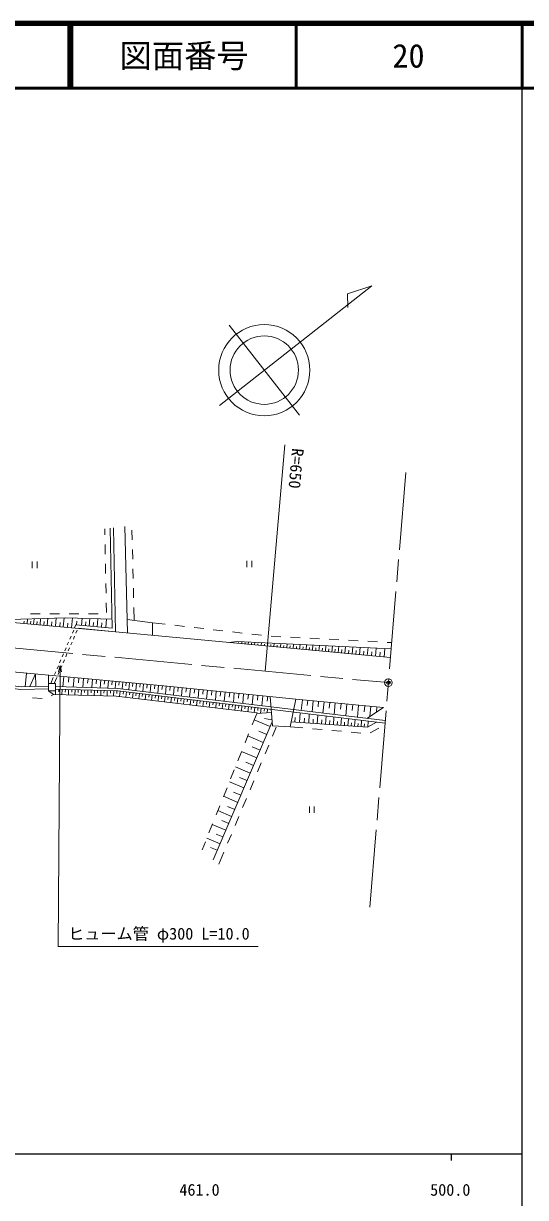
# Model space of a CAD drawing. Units: millimetres, scale not verified. Extents: x 40000 to 680000, y 20000 to 380000.
# Drawn here: x 501736 to 579500, y 198249 to 380000 of the extents above; entities that cross this region are included whole.
import ezdxf
from ezdxf.enums import TextEntityAlignment as Align

# ---------------------------------------------------------------- set-up
doc = ezdxf.new("R2010")
doc.units = ezdxf.units.MM
doc.header["$LTSCALE"] = 1000
doc.header["$PDMODE"] = 32
doc.header["$PDSIZE"] = 500
doc.linetypes.add('CHAIN', pattern=[18.5, 12, -1.5, 3.5, -1.5])
for name, color, linetype, lineweight in [('M-BGD', 7, 'Continuous', 13), ('M-BGD-OSTR1', 7, 'Continuous', 13), ('M-BMK', 2, 'CHAIN', 13), ('M-BMK-SRVR', 3, 'Continuous', 13), ('M-STR-HTXT', 7, 'Continuous', 13), ('M-TTL', 2, 'Continuous', 140), ('M-TTL-BAND', 7, 'Continuous', 25), ('M-TTL-LINE', 7, 'Continuous', 50), ('M-TTL-TXT', 7, 'Continuous', 13)]:
    doc.layers.add(name, color=color, linetype=linetype, lineweight=lineweight)
doc.layers.add('M-OTRS', color=6, linetype='Continuous')
doc.styles.add('ＭＳ ゴシック', font='')
doc.styles.get('ＭＳ ゴシック').set_extended_font_data('MS Gothic')

msp = doc.modelspace()

# ---------------------------------------------------------------- linework, layer by layer
at = {"layer": 'M-BGD'}
for p, q in [((514349, 300826), (514331, 301778)), ((517832, 285673), (517455, 302135)), ((518579, 300074), (518544, 301573)), ((514408, 297827), (514379, 299326)), ((518650, 297075), (518615, 298574)), ((503105, 296690), (503105, 295690)), ((503855, 295690), (503855, 296690)), ((514467, 294827), (514438, 296327)), ((536349, 296813), (536349, 295813)), ((537099, 295813), (537099, 296813)), ((518721, 294076), (518686, 295575)), ((514526, 291828), (514497, 293327)), ((518793, 291076), (518757, 292576)), ((514585, 288828), (514555, 290328)), ((518876, 287577), (518828, 289577)), ((508279, 288011), (496317, 287627)), ((496317, 287627), (515999, 285846)), ((501817, 287129), (501850, 287498)), ((502315, 287084), (502382, 287821)), ((502813, 288594), (504313, 288595)), ((502813, 287039), (502852, 287469)), ((503311, 286994), (503389, 287854)), ((503809, 286949), (503853, 287440)), ((504307, 286904), (504396, 287886)), ((504867, 286853), (504917, 287413)), ((505427, 286802), (505528, 287922)), ((505813, 288597), (507313, 288598)), ((506065, 286744), (506123, 287383)), ((506704, 286687), (506820, 287964)), ((507343, 286629), (507400, 287267)), ((507903, 286578), (508032, 288003)), ((515461, 287789), (508279, 288011)), ((508813, 288599), (510313, 288601)), ((509180, 286463), (509317, 287979)), ((509962, 286894), (510012, 287448)), ((510732, 286824), (510832, 287932)), ((511321, 286771), (511374, 287360)), ((511813, 288602), (513313, 288603)), ((511909, 286718), (512016, 287895)), ((512535, 286661), (512592, 287287)), ((513161, 286604), (513275, 287856)), ((513827, 286544), (513887, 287210)), ((514492, 286484), (514613, 287815)), ((517786, 287707), (521704, 287241)), ((521704, 287241), (521709, 285307)), ((521704, 287241), (523690, 287011)), ((508541, 286520), (508599, 287159)), ((515999, 285846), (558584, 281827)), ((525180, 286838), (526670, 286666)), ((528161, 286493), (529651, 286321)), ((531141, 286148), (532631, 285976)), ((534121, 285804), (535611, 285631)), ((537101, 285459), (538591, 285286)), ((534845, 284327), (533524, 284192)), ((558697, 283206), (534845, 284327)), ((535054, 284047), (535067, 284194)), ((535551, 284000), (535579, 284293)), ((536049, 283953), (536065, 284123)), ((536547, 283907), (536579, 284246)), ((537045, 283860), (537063, 284053)), ((537543, 283813), (537579, 284199)), ((538040, 283766), (538061, 283982)), ((538538, 283719), (538579, 284152)), ((539036, 283672), (539059, 283912)), ((539534, 283625), (539579, 284105)), ((540032, 283578), (540056, 283841)), ((540083, 285141), (541581, 285063)), ((540529, 283531), (540579, 284058)), ((541027, 283484), (541054, 283771)), ((541525, 283437), (541579, 284011)), ((542023, 283390), (542052, 283700)), ((542520, 283343), (542579, 283964)), ((543018, 283296), (543050, 283630)), ((543079, 284984), (544577, 284905)), ((543516, 283249), (543579, 283917)), ((544014, 283202), (544048, 283559)), ((544512, 283155), (544579, 283870)), ((545507, 283061), (545579, 283823)), ((546075, 284826), (547573, 284747)), ((546503, 282967), (546579, 283776)), ((547498, 282873), (547579, 283729)), ((548494, 282779), (548579, 283681)), ((549071, 284669), (550569, 284590)), ((549490, 282685), (549579, 283634)), ((550486, 282591), (550580, 283587)), ((551531, 282492), (551630, 283538)), ((552067, 284511), (553565, 284432)), ((555063, 284353), (556560, 284275)), ((558058, 284196), (558776, 284158)), ((458584, 283470), (522982, 277501)), ((545009, 283108), (545045, 283489)), ((546005, 283014), (546043, 283418)), ((547001, 282920), (547041, 283348)), ((547996, 282826), (548039, 283277)), ((548992, 282732), (549037, 283207)), ((549988, 282638), (550035, 283136)), ((551009, 282542), (551058, 283065)), ((552080, 282441), (552132, 282989)), ((552629, 282389), (552732, 283486)), ((553204, 282335), (553259, 282910)), ((553780, 282280), (553889, 283432)), ((554384, 282223), (554441, 282828)), ((554989, 282166), (555103, 283375)), ((555623, 282106), (555683, 282741)), ((556257, 282047), (556377, 283315)), ((556923, 281984), (556985, 282649)), ((557588, 281921), (557714, 283252)), ((502188, 279428), (501993, 277331)), ((502699, 277344), (503606, 279297)), ((503606, 279297), (503665, 277361)), ((505589, 277818), (505630, 279109)), ((507997, 278890), (507851, 277316)), ((508784, 278817), (508711, 278030)), ((509571, 278744), (509435, 277271)), ((510308, 278676), (510239, 277939)), ((511044, 278608), (510917, 277229)), ((511734, 278544), (511670, 277854)), ((512423, 278480), (512304, 277190)), ((513068, 278420), (513008, 277775)), ((513713, 278360), (513601, 277153)), ((514317, 278304), (514261, 277701)), ((514920, 278248), (514816, 277119)), ((515485, 278196), (515433, 277631)), ((516050, 278144), (515952, 277086)), ((516579, 278095), (516530, 277566)), ((505589, 277818), (506723, 277818)), ((505589, 276679), (505589, 277818)), ((506723, 276679), (505589, 276679)), ((505589, 276679), (506379, 276125)), ((506723, 276679), (506720, 276117)), ((506723, 277818), (506723, 276679)), ((507223, 276933), (507211, 276520)), ((507723, 276919), (507699, 276093)), ((508222, 276905), (508211, 276492)), ((508722, 276891), (508699, 276068)), ((509222, 276877), (509210, 276465)), ((509722, 276863), (509699, 276044)), ((510222, 276848), (510210, 276439)), ((510721, 276834), (510698, 276019)), ((511221, 276820), (511210, 276413)), ((511721, 276806), (511698, 275995)), ((512221, 276792), (512209, 276386)), ((512721, 276778), (512698, 275970)), ((513220, 276764), (513209, 276360)), ((513720, 276749), (513698, 275946)), ((514220, 276735), (514209, 276334)), ((514720, 276721), (514697, 275921)), ((515220, 276707), (515208, 276307)), ((515719, 276693), (515697, 275897)), ((516219, 276679), (516208, 276281)), ((516716, 276630), (516619, 275822)), ((517107, 278046), (517010, 276997)), ((517213, 276570), (517164, 276166)), ((517632, 277997), (517583, 277473)), ((517709, 276510), (517612, 275703)), ((518156, 277948), (518056, 276871)), ((518206, 276450), (518157, 276047)), ((518702, 276390), (518605, 275585)), ((518695, 277899), (518645, 277360)), ((519233, 277849), (519131, 276741)), ((519198, 276330), (519150, 275927)), ((519695, 276270), (519598, 275466)), ((519787, 277797), (519736, 277244)), ((520341, 277746), (520235, 276608)), ((520910, 277693), (520857, 277124)), ((521479, 277641), (521370, 276471)), ((522063, 277586), (522009, 277002)), ((522648, 277532), (522537, 276330)), ((522982, 277501), (543935, 275402)), ((523249, 277474), (523189, 276874)), ((523849, 277414), (523726, 276187)), ((524463, 277353), (524402, 276739)), ((525077, 277291), (524952, 276039)), ((525703, 277229), (525641, 276602)), ((526330, 277166), (526202, 275888)), ((526968, 277102), (526904, 276463)), ((527607, 277038), (527477, 275734)), ((528259, 276973), (528194, 276321)), ((528911, 276907), (528778, 275577)), ((529576, 276841), (529510, 276176)), ((530241, 276774), (530105, 275417)), ((530920, 276706), (530852, 276028)), ((531598, 276638), (531460, 275254)), ((532291, 276569), (532221, 275876)), ((532983, 276499), (532841, 275087)), ((533689, 276429), (533618, 275722)), ((534395, 276358), (534251, 274917)), ((535116, 276286), (535044, 275565)), ((503151, 275604), (504646, 275487)), ((506011, 275889), (506379, 276125)), ((506379, 276125), (516070, 275888)), ((516070, 275888), (537910, 273275)), ((520191, 276210), (520143, 275808)), ((520688, 276150), (520591, 275347)), ((521184, 276091), (521136, 275689)), ((521680, 276031), (521584, 275228)), ((522177, 275971), (522128, 275570)), ((522673, 275911), (522577, 275109)), ((523170, 275851), (523121, 275450)), ((523666, 275791), (523569, 274991)), ((524162, 275731), (524114, 275331)), ((524659, 275671), (524562, 274872)), ((525155, 275611), (525107, 275212)), ((525652, 275551), (525555, 274753)), ((526148, 275492), (526100, 275092)), ((526644, 275432), (526548, 274634)), ((527141, 275372), (527093, 274973)), ((527637, 275312), (527541, 274515)), ((528134, 275252), (528086, 274854)), ((528630, 275192), (528534, 274397)), ((529126, 275132), (529078, 274734)), ((529623, 275072), (529527, 274278)), ((530119, 275012), (530071, 274615)), ((530616, 274952), (530520, 274159)), ((531112, 274893), (531064, 274496)), ((531608, 274833), (531513, 274040)), ((532105, 274773), (532057, 274377)), ((532601, 274713), (532506, 273921)), ((533098, 274653), (533050, 274257)), ((533594, 274593), (533499, 273803)), ((534090, 274533), (534043, 274138)), ((534587, 274473), (534492, 273684)), ((535837, 276214), (535689, 274743)), ((536572, 276140), (536498, 275405)), ((537307, 276066), (537157, 274566)), ((538057, 275991), (537982, 275241)), ((538807, 275916), (538654, 274385)), ((539572, 275839), (539496, 275074)), ((539921, 275804), (540298, 271267)), ((543028, 271138), (543935, 275402)), ((543935, 275402), (557481, 274106)), ((544931, 275307), (544772, 273647)), ((545761, 275228), (545681, 274398)), ((546591, 275148), (546428, 273447)), ((547441, 275067), (547360, 274216)), ((548292, 274985), (548125, 273242)), ((549163, 274902), (549080, 274030)), ((550034, 274818), (549863, 273033)), ((550927, 274733), (550842, 273840)), ((551820, 274648), (551645, 272818)), ((552735, 274560), (552648, 273645)), ((553650, 274472), (553471, 272597)), ((535083, 274413), (535036, 274019)), ((535580, 274353), (535485, 273565)), ((536076, 274294), (536028, 273899)), ((536572, 274234), (536477, 273446)), ((537069, 274174), (537021, 273780)), ((537910, 273275), (537166, 271418)), ((537565, 274114), (537470, 273327)), ((540125, 273351), (537865, 273163)), ((538062, 274054), (538014, 273661)), ((538558, 273994), (538464, 273213)), ((539054, 273934), (539007, 273540)), ((539551, 273874), (539481, 273298)), ((544502, 271782), (544603, 273265)), ((545912, 271685), (546008, 273095)), ((547252, 271593), (547345, 272934)), ((548528, 271505), (548615, 272780)), ((549740, 271422), (549824, 272635)), ((554588, 274383), (554498, 273445)), ((557481, 274106), (554934, 272421)), ((555525, 274293), (555374, 272712)), ((556480, 274202), (556403, 273393)), ((540248, 271869), (531105, 250520)), ((539941, 271152), (537482, 272205)), ((540219, 272221), (539092, 272401)), ((540298, 271267), (543028, 271138)), ((540319, 269680), (540900, 271063)), ((543028, 271138), (545020, 270959)), ((543184, 271872), (555029, 271058)), ((543760, 271833), (543811, 272574)), ((545207, 271733), (545255, 272438)), ((546514, 270825), (548008, 270691)), ((546582, 271639), (546628, 272309)), ((547890, 271549), (547934, 272187)), ((549134, 271463), (549176, 272070)), ((550317, 271382), (550357, 271959)), ((550894, 271342), (550973, 272496)), ((551442, 271305), (551480, 271853)), ((551991, 271267), (552066, 272364)), ((552512, 271231), (552548, 271753)), ((553034, 271195), (553106, 272239)), ((553533, 271161), (553567, 271657)), ((554032, 271127), (554100, 272119)), ((554530, 271093), (554564, 271588)), ((555029, 271058), (556405, 271840)), ((555053, 271072), (555117, 271996)), ((555442, 270194), (556762, 270907)), ((536609, 270026), (536051, 268634)), ((538888, 268693), (536486, 269721)), ((539414, 269922), (538185, 270449)), ((549502, 270557), (550996, 270423)), ((552490, 270288), (553984, 270154)), ((535493, 267241), (534935, 265849)), ((537859, 266292), (535515, 267296)), ((538373, 267492), (537173, 268006)), ((539159, 266913), (539739, 268297)), ((537357, 265119), (536185, 265621)), ((537998, 264147), (538578, 265530)), ((534377, 264456), (533819, 263064)), ((536855, 263947), (534566, 264928)), ((535875, 261658), (533640, 262615)), ((536365, 262803), (535220, 263293)), ((536837, 261381), (537418, 262764)), ((533261, 261671), (532704, 260279)), ((534918, 259423), (532735, 260357)), ((535396, 260540), (534279, 261019)), ((535676, 258614), (536257, 259997)), ((532146, 258887), (531588, 257494)), ((533983, 257240), (531852, 258153)), ((534450, 258331), (533359, 258799)), ((546020, 258785), (546020, 257785)), ((546770, 257785), (546770, 258785)), ((533527, 256174), (532461, 256631)), ((534516, 255848), (535096, 257231)), ((531030, 256102), (530472, 254709)), ((533070, 255109), (530989, 256000)), ((532625, 254068), (531584, 254514)), ((533355, 253082), (533935, 254465)), ((529914, 253317), (529417, 252076)), ((532179, 253028), (530147, 253898)), ((531744, 252012), (530728, 252447)), ((532001, 249854), (532775, 251698))]:
    msp.add_line(p, q, dxfattribs=at)
for points in [[(509660, 286419), (509868, 286902), (515488, 286394), (515182, 301892)], [(510184, 286372), (515999, 285846), (515682, 301902)], [(459675, 281289), (474682, 280318), (501349, 276919), (505589, 276995)], [(459835, 281680), (474720, 280716), (501371, 277320), (505589, 277395)], [(506723, 276947), (516338, 276675), (557746, 271679)], [(506734, 277347), (516367, 277075), (557779, 272078)]]:
    msp.add_lwpolyline(points, dxfattribs=at)
at = {"layer": 'M-BGD-OSTR1'}
for p, q in [((509318, 285624), (509516, 286084)), ((509862, 285624), (510060, 286084)), ((508526, 283788), (508724, 284247)), ((508922, 284706), (509120, 285165)), ((509071, 283788), (509269, 284247)), ((509467, 284706), (509664, 285165)), ((507735, 281951), (507933, 282410)), ((508131, 282869), (508329, 283328)), ((508280, 281951), (508477, 282410)), ((508675, 282869), (508873, 283328)), ((506944, 280114), (507142, 280573)), ((507340, 281032), (507537, 281492)), ((507488, 280114), (507686, 280573)), ((507884, 281032), (508082, 281492)), ((505955, 277818), (506351, 278736)), ((506499, 277818), (506895, 278736)), ((506548, 279196), (506746, 279655)), ((507093, 279196), (507291, 279655))]:
    msp.add_line(p, q, dxfattribs=at)
at = {"layer": 'M-BMK'}
for p, q in [((555396, 243213), (560965, 310680)), ((497453, 283583), (558264, 277954))]:
    msp.add_line(p, q, dxfattribs=at)
at = {"layer": 'M-BMK-SRVR'}
for p, q in [((532086, 320884), (555698, 339389)), ((555698, 339389), (551947, 338171)), ((551947, 338171), (551966, 336045)), ((533594, 333276), (544479, 319386))]:
    msp.add_line(p, q, dxfattribs=at)
for centre, radius in [((539036, 326331), 7059), ((539036, 326331), 5294), ((558264, 277954), 600)]:
    msp.add_circle(centre, radius, dxfattribs=at)
at = {"layer": 'M-OTRS'}
msp.add_point((558264, 277954), dxfattribs=at)
at = {"layer": 'M-STR-HTXT'}
for p, q in [((539164, 279722), (542238, 314749)), ((507396, 280613), (507103, 237128)), ((507396, 280613), (507139, 279614)), ((507396, 280613), (507639, 279611)), ((507103, 237128), (538085, 237128))]:
    msp.add_line(p, q, dxfattribs=at)
at = {"layer": 'M-TTL'}
msp.add_line((680000, 380000), (40000, 380000), dxfattribs=at)
at = {"layer": 'M-TTL-BAND'}
for p, q in [((579000, 20000), (579000, 370000)), ((40000, 205000), (579000, 205000)), ((568000, 205000), (568000, 204000))]:
    msp.add_line(p, q, dxfattribs=at)
at = {"layer": 'M-TTL-LINE'}
for p, q in [((508747, 380000), (508747, 370000)), ((509247, 380000), (509247, 370000)), ((543997, 380000), (543997, 370000)), ((579000, 380000), (579000, 370000)), ((40000, 370000), (680000, 370000))]:
    msp.add_line(p, q, dxfattribs=at)

# ---------------------------------------------------------------- texts
at = {"layer": 'M-STR-HTXT', "style": 'ＭＳ ゴシック'}
msp.add_text('R=650', height=1833, rotation=264.985, dxfattribs=at).set_placement((542517, 311245), align=Align.BOTTOM_CENTER)
msp.add_text('ヒューム管 φ300 L=10.0', height=1833, dxfattribs=at).set_placement((522714, 237628), align=Align.BOTTOM_CENTER)
at = {"layer": 'M-TTL-BAND', "style": 'ＭＳ ゴシック'}
for s, p in [('461.0', (529000, 199445)), ('500.0', (567844, 199445))]:
    msp.add_text(s, height=1833, dxfattribs=at).set_placement(p, align=Align.MIDDLE_CENTER)
at = {"layer": 'M-TTL-TXT', "style": 'ＭＳ ゴシック'}
for s, p in [('図面番号', (526622, 375000)), ('20', (561372, 375000))]:
    msp.add_text(s, height=3666, dxfattribs=at).set_placement(p, align=Align.MIDDLE_CENTER)

doc.saveas('drawing.dxf')
